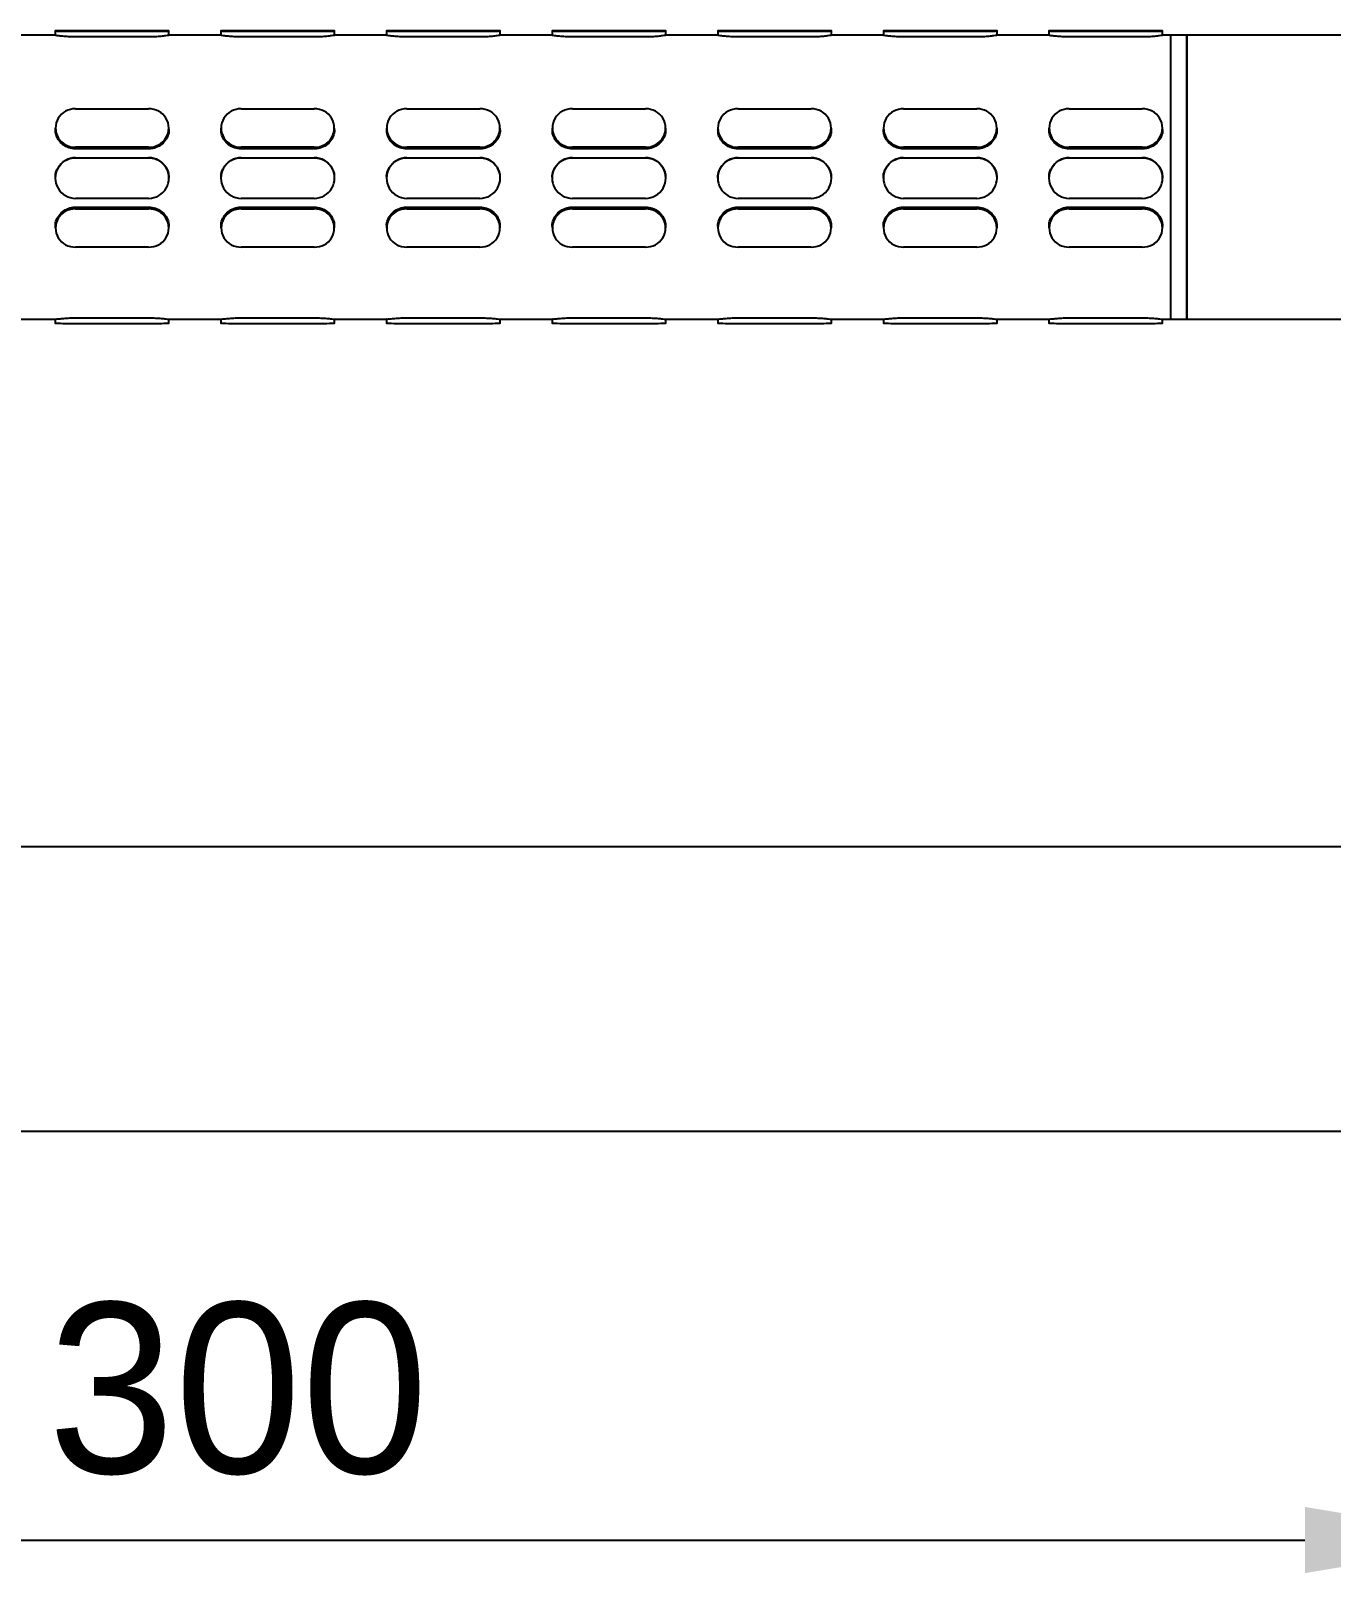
# Model space of a CAD drawing. Extents: x 97 to 1049, y 29 to 427.
# Drawn here: x 120.06 to 146.76, y 69.63 to 101.29 of the extents above; entities that cross this region are included whole.
import ezdxf

# ---------------------------------------------------------------- set-up
doc = ezdxf.new("R2010")
doc.units = 0
doc.header["$LTSCALE"] = 23.1
doc.header["$MEASUREMENT"] = 0
doc.layers.get('0').update_dxf_attribs({"linetype": 'CONTINUOUS'})
doc.layers.add('10', color=7, linetype='CONTINUOUS')
doc.styles.add('SLDTEXTSTYLE0', font='')
doc.styles.get('SLDTEXTSTYLE0').set_extended_font_data('汉仪长仿宋体')

msp = doc.modelspace()

# ---------------------------------------------------------------- linework, layer by layer
at = {"color": 7, "linetype": 'Continuous', "lineweight": 25}
for p, q in [((120.57097, 101.20745), (119.49387, 101.20745)), ((120.56467, 101.29078), (120.5648, 101.29079)), ((120.56467, 101.29078), (120.56467, 101.29072)), ((120.56467, 101.29072), (120.56467, 101.20665)), ((122.48134, 101.29342), (120.98134, 101.29342)), ((120.98134, 101.28801), (122.48134, 101.28801)), ((120.98134, 101.17477), (122.48134, 101.17477)), ((123.97097, 101.20745), (122.89387, 101.20745)), ((122.89787, 101.29079), (122.898, 101.29078)), ((122.898, 101.29072), (122.898, 101.29078)), ((122.898, 101.20665), (122.898, 101.29072)), ((123.96467, 101.29078), (123.9648, 101.29079)), ((123.96467, 101.29078), (123.96467, 101.29072)), ((123.96467, 101.29072), (123.96467, 101.20665)), ((125.88134, 101.29342), (124.38134, 101.29342)), ((124.38134, 101.28801), (125.88134, 101.28801)), ((124.38134, 101.17477), (125.88134, 101.17477)), ((127.37097, 101.20745), (126.29387, 101.20745)), ((126.29787, 101.29079), (126.298, 101.29078)), ((126.298, 101.29072), (126.298, 101.29078)), ((126.298, 101.20665), (126.298, 101.29072)), ((127.36467, 101.29078), (127.3648, 101.29079)), ((127.36467, 101.29078), (127.36467, 101.29072)), ((127.36467, 101.29072), (127.36467, 101.20665)), ((129.28134, 101.29342), (127.78134, 101.29342)), ((127.78134, 101.28801), (129.28134, 101.28801)), ((127.78134, 101.17477), (129.28134, 101.17477)), ((130.77097, 101.20745), (129.69387, 101.20745)), ((129.69787, 101.29079), (129.698, 101.29078)), ((129.698, 101.29072), (129.698, 101.29078)), ((129.698, 101.20665), (129.698, 101.29072)), ((130.76467, 101.29078), (130.7648, 101.29079)), ((130.76467, 101.29078), (130.76467, 101.29072)), ((130.76467, 101.29072), (130.76467, 101.20665)), ((132.68134, 101.29342), (131.18134, 101.29342)), ((131.18134, 101.28801), (132.68134, 101.28801)), ((131.18134, 101.17477), (132.68134, 101.17477)), ((134.17097, 101.20745), (133.09387, 101.20745)), ((133.09787, 101.29079), (133.098, 101.29078)), ((133.098, 101.29072), (133.098, 101.29078)), ((133.098, 101.20665), (133.098, 101.29072)), ((134.16467, 101.29078), (134.1648, 101.29079)), ((134.16467, 101.29078), (134.16467, 101.29072)), ((134.16467, 101.29072), (134.16467, 101.20665)), ((136.08134, 101.29342), (134.58134, 101.29342)), ((134.58134, 101.28801), (136.08134, 101.28801)), ((134.58134, 101.17477), (136.08134, 101.17477)), ((137.57097, 101.20745), (136.49387, 101.20745)), ((136.49787, 101.29079), (136.498, 101.29078)), ((136.498, 101.29072), (136.498, 101.29078)), ((136.498, 101.20665), (136.498, 101.29072)), ((137.56467, 101.29078), (137.5648, 101.29079)), ((137.56467, 101.29078), (137.56467, 101.29072)), ((137.56467, 101.29072), (137.56467, 101.20665)), ((139.48134, 101.29342), (137.98134, 101.29342)), ((137.98134, 101.28801), (139.48134, 101.28801)), ((137.98134, 101.17477), (139.48134, 101.17477)), ((140.97097, 101.20745), (139.89387, 101.20745)), ((139.89787, 101.29079), (139.898, 101.29078)), ((139.898, 101.29072), (139.898, 101.29078)), ((139.898, 101.20665), (139.898, 101.29072)), ((140.96467, 101.29078), (140.9648, 101.29079)), ((140.96467, 101.29078), (140.96467, 101.29072)), ((140.96467, 101.29072), (140.96467, 101.20665)), ((142.88134, 101.29342), (141.38134, 101.29342)), ((141.38134, 101.28801), (142.88134, 101.28801)), ((141.38134, 101.17477), (142.88134, 101.17477)), ((143.46467, 101.20745), (143.29387, 101.20745)), ((143.29787, 101.29079), (143.298, 101.29078)), ((143.298, 101.29072), (143.298, 101.29078)), ((143.298, 101.20665), (143.298, 101.29072)), ((143.798, 101.20745), (143.46467, 101.20745)), ((143.46467, 95.37412), (143.46467, 101.20745)), ((143.46467, 95.37412), (143.46467, 101.20739)), ((147.38134, 101.20745), (143.798, 101.20745)), ((143.798, 101.20745), (143.798, 98.29078)), ((143.798, 95.37412), (143.798, 101.20745)), ((120.98134, 99.69097), (122.48134, 99.69097)), ((124.38134, 99.69097), (125.88134, 99.69097)), ((127.78134, 99.69097), (129.28134, 99.69097)), ((131.18134, 99.69097), (132.68134, 99.69097)), ((134.58134, 99.69097), (136.08134, 99.69097)), ((137.98134, 99.69097), (139.48134, 99.69097)), ((141.38134, 99.69097), (142.88134, 99.69097)), ((120.56467, 99.29852), (120.56467, 99.27028)), ((122.898, 99.27028), (122.898, 99.29852)), ((123.96467, 99.29852), (123.96467, 99.27028)), ((126.298, 99.27028), (126.298, 99.29852)), ((127.36467, 99.29852), (127.36467, 99.27028)), ((129.698, 99.27028), (129.698, 99.29852)), ((130.76467, 99.29852), (130.76467, 99.27028)), ((133.098, 99.27028), (133.098, 99.29852)), ((134.16467, 99.29852), (134.16467, 99.27028)), ((136.498, 99.27028), (136.498, 99.29852)), ((137.56467, 99.29852), (137.56467, 99.27028)), ((139.898, 99.27028), (139.898, 99.29852)), ((140.96467, 99.29852), (140.96467, 99.27028)), ((143.298, 99.27028), (143.298, 99.29852)), ((122.48134, 98.90606), (120.98134, 98.90606)), ((122.48134, 98.86802), (120.98134, 98.86802)), ((125.88134, 98.90606), (124.38134, 98.90606)), ((125.88134, 98.86802), (124.38134, 98.86802)), ((129.28134, 98.90606), (127.78134, 98.90606)), ((129.28134, 98.86802), (127.78134, 98.86802)), ((132.68134, 98.90606), (131.18134, 98.90606)), ((132.68134, 98.86802), (131.18134, 98.86802)), ((136.08134, 98.90606), (134.58134, 98.90606)), ((136.08134, 98.86802), (134.58134, 98.86802)), ((139.48134, 98.90606), (137.98134, 98.90606)), ((139.48134, 98.86802), (137.98134, 98.86802)), ((142.88134, 98.90606), (141.38134, 98.90606)), ((142.88134, 98.86802), (141.38134, 98.86802)), ((120.98134, 98.6887), (122.48134, 98.6887)), ((120.98134, 98.68796), (122.48134, 98.68796)), ((124.38134, 98.6887), (125.88134, 98.6887)), ((124.38134, 98.68796), (125.88134, 98.68796)), ((127.78134, 98.6887), (129.28134, 98.6887)), ((127.78134, 98.68796), (129.28134, 98.68796)), ((131.18134, 98.6887), (132.68134, 98.6887)), ((131.18134, 98.68796), (132.68134, 98.68796)), ((134.58134, 98.6887), (136.08134, 98.6887)), ((134.58134, 98.68796), (136.08134, 98.68796)), ((137.98134, 98.6887), (139.48134, 98.6887)), ((137.98134, 98.68796), (139.48134, 98.68796)), ((141.38134, 98.6887), (142.88134, 98.6887)), ((141.38134, 98.68796), (142.88134, 98.68796)), ((120.56467, 98.27185), (120.56467, 98.27131)), ((122.898, 98.27131), (122.898, 98.27185)), ((123.96467, 98.27185), (123.96467, 98.27131)), ((126.298, 98.27131), (126.298, 98.27185)), ((127.36467, 98.27185), (127.36467, 98.27131)), ((129.698, 98.27131), (129.698, 98.27185)), ((130.76467, 98.27185), (130.76467, 98.27131)), ((133.098, 98.27131), (133.098, 98.27185)), ((134.16467, 98.27185), (134.16467, 98.27131)), ((136.498, 98.27131), (136.498, 98.27185)), ((137.56467, 98.27185), (137.56467, 98.27131)), ((139.898, 98.27131), (139.898, 98.27185)), ((140.96467, 98.27185), (140.96467, 98.27131)), ((143.298, 98.27131), (143.298, 98.27185)), ((143.798, 98.29078), (143.798, 95.37412)), ((122.48134, 97.85465), (120.98134, 97.85465)), ((125.88134, 97.85465), (124.38134, 97.85465)), ((129.28134, 97.85465), (127.78134, 97.85465)), ((132.68134, 97.85465), (131.18134, 97.85465)), ((136.08134, 97.85465), (134.58134, 97.85465)), ((139.48134, 97.85465), (137.98134, 97.85465)), ((142.88134, 97.85465), (141.38134, 97.85465)), ((120.98134, 97.67647), (122.48134, 97.67647)), ((120.98134, 97.63705), (122.48134, 97.63705)), ((124.38134, 97.67647), (125.88134, 97.67647)), ((124.38134, 97.63705), (125.88134, 97.63705)), ((127.78134, 97.67647), (129.28134, 97.67647)), ((127.78134, 97.63705), (129.28134, 97.63705)), ((131.18134, 97.67647), (132.68134, 97.67647)), ((131.18134, 97.63705), (132.68134, 97.63705)), ((134.58134, 97.67647), (136.08134, 97.67647)), ((134.58134, 97.63705), (136.08134, 97.63705)), ((137.98134, 97.67647), (139.48134, 97.67647)), ((137.98134, 97.63705), (139.48134, 97.63705)), ((141.38134, 97.67647), (142.88134, 97.67647)), ((141.38134, 97.63705), (142.88134, 97.63705)), ((120.56467, 97.27571), (120.56467, 97.24644)), ((122.898, 97.24644), (122.898, 97.27571)), ((123.96467, 97.27571), (123.96467, 97.24644)), ((126.298, 97.24644), (126.298, 97.27571)), ((127.36467, 97.27571), (127.36467, 97.24644)), ((129.698, 97.24644), (129.698, 97.27571)), ((130.76467, 97.27571), (130.76467, 97.24644)), ((133.098, 97.24644), (133.098, 97.27571)), ((134.16467, 97.27571), (134.16467, 97.24644)), ((136.498, 97.24644), (136.498, 97.27571)), ((137.56467, 97.27571), (137.56467, 97.24644)), ((139.898, 97.24644), (139.898, 97.27571)), ((140.96467, 97.27571), (140.96467, 97.24644)), ((143.298, 97.24644), (143.298, 97.27571)), ((122.48134, 96.85584), (120.98134, 96.85584)), ((125.88134, 96.85584), (124.38134, 96.85584)), ((129.28134, 96.85584), (127.78134, 96.85584)), ((132.68134, 96.85584), (131.18134, 96.85584)), ((136.08134, 96.85584), (134.58134, 96.85584)), ((139.48134, 96.85584), (137.98134, 96.85584)), ((142.88134, 96.85584), (141.38134, 96.85584)), ((119.49171, 95.37412), (120.5688, 95.37412)), ((120.56467, 95.37491), (120.56467, 95.29084)), ((120.98134, 95.40139), (122.48134, 95.40139)), ((122.89171, 95.37412), (123.9688, 95.37412)), ((122.898, 95.29084), (122.898, 95.37491)), ((123.96467, 95.37491), (123.96467, 95.29084)), ((124.38134, 95.40139), (125.88134, 95.40139)), ((126.29171, 95.37412), (127.3688, 95.37412)), ((126.298, 95.29084), (126.298, 95.37491)), ((127.36467, 95.37491), (127.36467, 95.29084)), ((127.78134, 95.40139), (129.28134, 95.40139)), ((129.69171, 95.37412), (130.7688, 95.37412)), ((129.698, 95.29084), (129.698, 95.37491)), ((130.76467, 95.37491), (130.76467, 95.29084)), ((131.18134, 95.40139), (132.68134, 95.40139)), ((133.09171, 95.37412), (134.1688, 95.37412)), ((133.098, 95.29084), (133.098, 95.37491)), ((134.16467, 95.37491), (134.16467, 95.29084)), ((134.58134, 95.40139), (136.08134, 95.40139)), ((136.49171, 95.37412), (137.5688, 95.37412)), ((136.498, 95.29084), (136.498, 95.37491)), ((137.56467, 95.37491), (137.56467, 95.29084)), ((137.98134, 95.40139), (139.48134, 95.40139)), ((139.89171, 95.37412), (140.9688, 95.37412)), ((139.898, 95.29084), (139.898, 95.37491)), ((140.96467, 95.37491), (140.96467, 95.29084)), ((141.38134, 95.40139), (142.88134, 95.40139)), ((143.29171, 95.37412), (143.46467, 95.37412)), ((143.298, 95.29084), (143.298, 95.37491)), ((143.46467, 95.37412), (143.798, 95.37412)), ((143.798, 95.37412), (156.798, 95.37412)), ((120.56467, 95.29084), (120.56467, 95.29078)), ((120.98134, 95.28814), (122.48134, 95.28814)), ((122.898, 95.29078), (122.898, 95.29084)), ((123.96467, 95.29084), (123.96467, 95.29078)), ((124.38134, 95.28814), (125.88134, 95.28814)), ((126.298, 95.29078), (126.298, 95.29084)), ((127.36467, 95.29084), (127.36467, 95.29078)), ((127.78134, 95.28814), (129.28134, 95.28814)), ((129.698, 95.29078), (129.698, 95.29084)), ((130.76467, 95.29084), (130.76467, 95.29078)), ((131.18134, 95.28814), (132.68134, 95.28814)), ((133.098, 95.29078), (133.098, 95.29084)), ((134.16467, 95.29084), (134.16467, 95.29078)), ((134.58134, 95.28814), (136.08134, 95.28814)), ((136.498, 95.29078), (136.498, 95.29084)), ((137.56467, 95.29084), (137.56467, 95.29078)), ((137.98134, 95.28814), (139.48134, 95.28814)), ((139.898, 95.29078), (139.898, 95.29084)), ((140.96467, 95.29084), (140.96467, 95.29078)), ((141.38134, 95.28814), (142.88134, 95.28814)), ((143.298, 95.29078), (143.298, 95.29084)), ((189.46467, 84.54078), (110.13134, 84.54078)), ((110.13134, 78.70745), (189.46467, 78.70745))]:
    msp.add_line(p, q, dxfattribs=at)
at = {"color": 7, "linetype": 'Continuous', "lineweight": 25, "flags": 128}
for points in [[(120.98134, 101.29342), (120.82189, 101.29322), (120.68671, 101.29263), (120.59639, 101.29175), (120.56467, 101.29072), (120.59639, 101.28968), (120.68671, 101.28881), (120.82189, 101.28822), (120.98134, 101.28801)], [(122.48134, 101.28801), (122.64079, 101.28822), (122.77596, 101.28881), (122.86629, 101.28968), (122.898, 101.29072), (122.86629, 101.29175), (122.77596, 101.29263), (122.64079, 101.29322), (122.48134, 101.29342)], [(124.38134, 101.29342), (124.22189, 101.29322), (124.08671, 101.29263), (123.99639, 101.29175), (123.96467, 101.29072), (123.99639, 101.28968), (124.08671, 101.28881), (124.22189, 101.28822), (124.38134, 101.28801)], [(125.88134, 101.28801), (126.04079, 101.28822), (126.17596, 101.28881), (126.26629, 101.28968), (126.298, 101.29072), (126.26629, 101.29175), (126.17596, 101.29263), (126.04079, 101.29322), (125.88134, 101.29342)], [(127.78134, 101.29342), (127.62189, 101.29322), (127.48671, 101.29263), (127.39639, 101.29175), (127.36467, 101.29072), (127.39639, 101.28968), (127.48671, 101.28881), (127.62189, 101.28822), (127.78134, 101.28801)], [(129.28134, 101.28801), (129.44079, 101.28822), (129.57596, 101.28881), (129.66629, 101.28968), (129.698, 101.29072), (129.66629, 101.29175), (129.57596, 101.29263), (129.44079, 101.29322), (129.28134, 101.29342)], [(131.18134, 101.29342), (131.02189, 101.29322), (130.88671, 101.29263), (130.79639, 101.29175), (130.76467, 101.29072), (130.79639, 101.28968), (130.88671, 101.28881), (131.02189, 101.28822), (131.18134, 101.28801)], [(132.68134, 101.28801), (132.84079, 101.28822), (132.97596, 101.28881), (133.06629, 101.28968), (133.098, 101.29072), (133.06629, 101.29175), (132.97596, 101.29263), (132.84079, 101.29322), (132.68134, 101.29342)], [(134.58134, 101.29342), (134.42189, 101.29322), (134.28671, 101.29263), (134.19639, 101.29175), (134.16467, 101.29072), (134.19639, 101.28968), (134.28671, 101.28881), (134.42189, 101.28822), (134.58134, 101.28801)], [(136.08134, 101.28801), (136.24079, 101.28822), (136.37596, 101.28881), (136.46629, 101.28968), (136.498, 101.29072), (136.46629, 101.29175), (136.37596, 101.29263), (136.24079, 101.29322), (136.08134, 101.29342)], [(137.98134, 101.29342), (137.82189, 101.29322), (137.68671, 101.29263), (137.59639, 101.29175), (137.56467, 101.29072), (137.59639, 101.28968), (137.68671, 101.28881), (137.82189, 101.28822), (137.98134, 101.28801)], [(139.48134, 101.28801), (139.64079, 101.28822), (139.77596, 101.28881), (139.86629, 101.28968), (139.898, 101.29072), (139.86629, 101.29175), (139.77596, 101.29263), (139.64079, 101.29322), (139.48134, 101.29342)], [(141.38134, 101.29342), (141.22189, 101.29322), (141.08671, 101.29263), (140.99639, 101.29175), (140.96467, 101.29072), (140.99639, 101.28968), (141.08671, 101.28881), (141.22189, 101.28822), (141.38134, 101.28801)], [(142.88134, 101.28801), (143.04079, 101.28822), (143.17596, 101.28881), (143.26629, 101.28968), (143.298, 101.29072), (143.26629, 101.29175), (143.17596, 101.29263), (143.04079, 101.29322), (142.88134, 101.29342)], [(120.5648, 95.29078), (120.56467, 95.29078), (120.56477, 95.29079)], [(122.89791, 95.29079), (122.898, 95.29078), (122.89787, 95.29078)], [(123.9648, 95.29078), (123.96467, 95.29078), (123.96477, 95.29079)], [(126.29791, 95.29079), (126.298, 95.29078), (126.29787, 95.29078)], [(127.3648, 95.29078), (127.36467, 95.29078), (127.36477, 95.29079)], [(129.69791, 95.29079), (129.698, 95.29078), (129.69787, 95.29078)], [(130.7648, 95.29078), (130.76467, 95.29078), (130.76477, 95.29079)], [(133.09791, 95.29079), (133.098, 95.29078), (133.09787, 95.29078)], [(134.1648, 95.29078), (134.16467, 95.29078), (134.16477, 95.29079)], [(136.49791, 95.29079), (136.498, 95.29078), (136.49787, 95.29078)], [(137.5648, 95.29078), (137.56467, 95.29078), (137.56477, 95.29079)], [(139.89791, 95.29079), (139.898, 95.29078), (139.89787, 95.29078)], [(140.9648, 95.29078), (140.96467, 95.29078), (140.96477, 95.29079)], [(143.29791, 95.29079), (143.298, 95.29078), (143.29787, 95.29078)]]:
    msp.add_lwpolyline(points, dxfattribs=at)
at = {"color": 7, "linetype": 'Continuous', "lineweight": 25}
for centre, radius, start, end in [((120.96242, 99.29852), 0.39291, 87.240304, 272.759696), ((122.50025, 99.29852), 0.39291, 267.240304, 92.759696), ((124.36242, 99.29852), 0.39291, 87.240304, 272.759696), ((125.90025, 99.29852), 0.39291, 267.240304, 92.759696), ((127.76242, 99.29852), 0.39291, 87.240304, 272.759696), ((129.30025, 99.29852), 0.39291, 267.240304, 92.759696), ((131.16242, 99.29852), 0.39291, 87.240304, 272.759696), ((132.70025, 99.29852), 0.39291, 267.240304, 92.759696), ((134.56242, 99.29852), 0.39291, 87.240304, 272.759696), ((136.10025, 99.29852), 0.39291, 267.240304, 92.759696), ((137.96242, 99.29852), 0.39291, 87.240304, 272.759696), ((139.50025, 99.29852), 0.39291, 267.240304, 92.759696), ((141.36242, 99.29852), 0.39291, 87.240304, 272.759696), ((142.90025, 99.29852), 0.39291, 267.240304, 92.759696), ((120.98133, 98.27131), 0.41666, 89.999028, 270.000972), ((122.48134, 98.27131), 0.41666, 269.999028, 90.000972), ((124.38133, 98.27131), 0.41666, 89.999028, 270.000972), ((125.88134, 98.27131), 0.41666, 269.999028, 90.000972), ((127.78133, 98.27131), 0.41666, 89.999028, 270.000972), ((129.28134, 98.27131), 0.41666, 269.999028, 90.000972), ((131.18133, 98.27131), 0.41666, 89.999028, 270.000972), ((132.68134, 98.27131), 0.41666, 269.999028, 90.000972), ((134.58133, 98.27131), 0.41666, 89.999028, 270.000972), ((136.08134, 98.27131), 0.41666, 269.999028, 90.000972), ((137.98133, 98.27131), 0.41666, 89.999028, 270.000972), ((139.48134, 98.27131), 0.41666, 269.999028, 90.000972), ((141.38133, 98.27131), 0.41666, 89.999028, 270.000972), ((142.88134, 98.27131), 0.41666, 269.999028, 90.000972), ((120.96102, 97.24644), 0.39113, 87.022523, 272.977477), ((122.50165, 97.24644), 0.39113, 267.022523, 92.977477), ((124.36102, 97.24644), 0.39113, 87.022523, 272.977477), ((125.90165, 97.24644), 0.39113, 267.022523, 92.977477), ((127.76102, 97.24644), 0.39113, 87.022523, 272.977477), ((129.30165, 97.24644), 0.39113, 267.022523, 92.977477), ((131.16102, 97.24644), 0.39113, 87.022523, 272.977477), ((132.70165, 97.24644), 0.39113, 267.022523, 92.977477), ((134.56102, 97.24644), 0.39113, 87.022523, 272.977477), ((136.10165, 97.24644), 0.39113, 267.022523, 92.977477), ((137.96102, 97.24644), 0.39113, 87.022523, 272.977477), ((139.50165, 97.24644), 0.39113, 267.022523, 92.977477), ((141.36102, 97.24644), 0.39113, 87.022523, 272.977477), ((142.90165, 97.24644), 0.39113, 267.022523, 92.977477), ((120.87717, 111.33531), 16.04751, 268.884168, 270.371902), ((122.5855, 111.33531), 16.04751, 269.628098, 271.115832), ((124.27717, 111.33531), 16.04751, 268.884168, 270.371902), ((125.9855, 111.33531), 16.04751, 269.628098, 271.115832), ((127.67717, 111.33531), 16.04751, 268.884168, 270.371902), ((129.3855, 111.33531), 16.04751, 269.628098, 271.115832), ((131.07717, 111.33531), 16.04751, 268.884168, 270.371902), ((132.7855, 111.33531), 16.04751, 269.628098, 271.115832), ((134.47717, 111.33531), 16.04751, 268.884168, 270.371902), ((136.1855, 111.33531), 16.04751, 269.628098, 271.115832), ((137.87717, 111.33531), 16.04751, 268.884168, 270.371902), ((139.5855, 111.33531), 16.04751, 269.628098, 271.115832), ((141.27717, 111.33531), 16.04751, 268.884168, 270.371902), ((142.9855, 111.33531), 16.04751, 269.628098, 271.115832)]:
    msp.add_arc(centre, radius, start, end, dxfattribs=at)
for points, knots in [([(120.57097, 101.20662), (120.56871, 101.2068), (120.56165, 101.20736), (120.59989, 101.20117), (120.67928, 101.19074), (120.79532, 101.18006), (120.90255, 101.17519), (120.96535, 101.17485), (120.98134, 101.17477)], [0, 0, 0, 0, 0.09714994, 0.30351117, 0.51060198, 0.71953452, 0.92858422, 1, 1, 1, 1]), ([(122.48134, 101.17477), (122.5279, 101.17547), (122.62103, 101.17688), (122.74549, 101.18677), (122.83941, 101.19777), (122.89463, 101.20621), (122.8941, 101.20671), (122.89387, 101.20692)], [0, 0, 0, 0, 0.207314, 0.4145765, 0.62317316, 0.83265977, 1, 1, 1, 1]), ([(123.97097, 101.20662), (123.96871, 101.2068), (123.96165, 101.20736), (123.99989, 101.20117), (124.07928, 101.19074), (124.19532, 101.18006), (124.30255, 101.17519), (124.36535, 101.17485), (124.38134, 101.17477)], [0, 0, 0, 0, 0.09714994, 0.30351117, 0.51060198, 0.71953452, 0.92858422, 1, 1, 1, 1]), ([(125.88134, 101.17477), (125.9279, 101.17547), (126.02103, 101.17688), (126.14549, 101.18677), (126.23941, 101.19777), (126.29463, 101.20621), (126.2941, 101.20671), (126.29387, 101.20692)], [0, 0, 0, 0, 0.207314, 0.4145765, 0.62317316, 0.83265977, 1, 1, 1, 1]), ([(127.37097, 101.20662), (127.36871, 101.2068), (127.36165, 101.20736), (127.39989, 101.20117), (127.47928, 101.19074), (127.59532, 101.18006), (127.70255, 101.17519), (127.76535, 101.17485), (127.78134, 101.17477)], [0, 0, 0, 0, 0.09714994, 0.30351117, 0.51060198, 0.71953452, 0.92858422, 1, 1, 1, 1]), ([(129.28134, 101.17477), (129.3279, 101.17547), (129.42103, 101.17688), (129.54549, 101.18677), (129.63941, 101.19777), (129.69463, 101.20621), (129.6941, 101.20671), (129.69387, 101.20692)], [0, 0, 0, 0, 0.207314, 0.4145765, 0.62317316, 0.83265977, 1, 1, 1, 1]), ([(130.77097, 101.20662), (130.76871, 101.2068), (130.76165, 101.20736), (130.79989, 101.20117), (130.87928, 101.19074), (130.99532, 101.18006), (131.10255, 101.17519), (131.16535, 101.17485), (131.18134, 101.17477)], [0, 0, 0, 0, 0.09714994, 0.30351117, 0.51060198, 0.71953452, 0.92858422, 1, 1, 1, 1]), ([(132.68134, 101.17477), (132.7279, 101.17547), (132.82103, 101.17688), (132.94549, 101.18677), (133.03941, 101.19777), (133.09463, 101.20621), (133.0941, 101.20671), (133.09387, 101.20692)], [0, 0, 0, 0, 0.207314, 0.4145765, 0.62317316, 0.83265977, 1, 1, 1, 1]), ([(134.17097, 101.20662), (134.16871, 101.2068), (134.16165, 101.20736), (134.19989, 101.20117), (134.27928, 101.19074), (134.39532, 101.18006), (134.50255, 101.17519), (134.56535, 101.17485), (134.58134, 101.17477)], [0, 0, 0, 0, 0.09714994, 0.30351117, 0.51060198, 0.71953452, 0.92858422, 1, 1, 1, 1]), ([(136.08134, 101.17477), (136.1279, 101.17547), (136.22103, 101.17688), (136.34549, 101.18677), (136.43941, 101.19777), (136.49463, 101.20621), (136.4941, 101.20671), (136.49387, 101.20692)], [0, 0, 0, 0, 0.207314, 0.4145765, 0.62317316, 0.83265977, 1, 1, 1, 1]), ([(137.57097, 101.20662), (137.56871, 101.2068), (137.56165, 101.20736), (137.59989, 101.20117), (137.67928, 101.19074), (137.79532, 101.18006), (137.90255, 101.17519), (137.96535, 101.17485), (137.98134, 101.17477)], [0, 0, 0, 0, 0.09714994, 0.30351117, 0.51060198, 0.71953452, 0.92858422, 1, 1, 1, 1]), ([(139.48134, 101.17477), (139.5279, 101.17547), (139.62103, 101.17688), (139.74549, 101.18677), (139.83941, 101.19777), (139.89463, 101.20621), (139.8941, 101.20671), (139.89387, 101.20692)], [0, 0, 0, 0, 0.207314, 0.4145765, 0.62317316, 0.83265977, 1, 1, 1, 1]), ([(140.97097, 101.20662), (140.96871, 101.2068), (140.96165, 101.20736), (140.99989, 101.20117), (141.07928, 101.19074), (141.19532, 101.18006), (141.30255, 101.17519), (141.36535, 101.17485), (141.38134, 101.17477)], [0, 0, 0, 0, 0.09714994, 0.30351117, 0.51060198, 0.71953452, 0.92858422, 1, 1, 1, 1]), ([(142.88134, 101.17477), (142.9279, 101.17547), (143.02103, 101.17688), (143.14549, 101.18677), (143.23941, 101.19777), (143.29463, 101.20621), (143.2941, 101.20671), (143.29387, 101.20692)], [0, 0, 0, 0, 0.207314, 0.4145765, 0.62317316, 0.83265977, 1, 1, 1, 1]), ([(120.98134, 98.86802), (120.93478, 98.87254), (120.84167, 98.88158), (120.71712, 98.95163), (120.62352, 99.05395), (120.56984, 99.16689), (120.56986, 99.24095), (120.56987, 99.27056)], [0, 0, 0, 0, 0.21324843, 0.42644388, 0.64101168, 0.85649491, 1, 1, 1, 1]), ([(122.89281, 99.27), (122.89425, 99.25563), (122.90003, 99.19796), (122.86235, 99.09646), (122.78351, 98.9841), (122.66732, 98.9029), (122.56012, 98.87079), (122.49733, 98.86858), (122.48134, 98.86802)], [0, 0, 0, 0, 0.07049632, 0.28294968, 0.49615414, 0.71125472, 0.92647591, 1, 1, 1, 1]), ([(124.38134, 98.86802), (124.33478, 98.87254), (124.24167, 98.88158), (124.11712, 98.95163), (124.02352, 99.05395), (123.96984, 99.16689), (123.96986, 99.24095), (123.96987, 99.27056)], [0, 0, 0, 0, 0.21324843, 0.42644388, 0.64101168, 0.85649491, 1, 1, 1, 1]), ([(126.29281, 99.27), (126.29425, 99.25563), (126.30003, 99.19796), (126.26235, 99.09646), (126.18351, 98.9841), (126.06732, 98.9029), (125.96012, 98.87079), (125.89733, 98.86858), (125.88134, 98.86802)], [0, 0, 0, 0, 0.07049632, 0.28294968, 0.49615414, 0.71125472, 0.92647591, 1, 1, 1, 1]), ([(127.78134, 98.86802), (127.73478, 98.87254), (127.64167, 98.88158), (127.51712, 98.95163), (127.42352, 99.05395), (127.36984, 99.16689), (127.36986, 99.24095), (127.36987, 99.27056)], [0, 0, 0, 0, 0.21324843, 0.42644388, 0.64101168, 0.85649491, 1, 1, 1, 1]), ([(129.69281, 99.27), (129.69425, 99.25563), (129.70003, 99.19796), (129.66235, 99.09646), (129.58351, 98.9841), (129.46732, 98.9029), (129.36012, 98.87079), (129.29733, 98.86858), (129.28134, 98.86802)], [0, 0, 0, 0, 0.07049632, 0.28294968, 0.49615414, 0.71125472, 0.92647591, 1, 1, 1, 1]), ([(131.18134, 98.86802), (131.13478, 98.87254), (131.04167, 98.88158), (130.91712, 98.95163), (130.82352, 99.05395), (130.76984, 99.16689), (130.76986, 99.24095), (130.76987, 99.27056)], [0, 0, 0, 0, 0.21324843, 0.42644388, 0.64101168, 0.85649491, 1, 1, 1, 1]), ([(133.09281, 99.27), (133.09425, 99.25563), (133.10003, 99.19796), (133.06235, 99.09646), (132.98351, 98.9841), (132.86732, 98.9029), (132.76012, 98.87079), (132.69733, 98.86858), (132.68134, 98.86802)], [0, 0, 0, 0, 0.07049632, 0.28294968, 0.49615414, 0.71125472, 0.92647591, 1, 1, 1, 1]), ([(134.58134, 98.86802), (134.53478, 98.87254), (134.44167, 98.88158), (134.31712, 98.95163), (134.22352, 99.05395), (134.16984, 99.16689), (134.16986, 99.24095), (134.16987, 99.27056)], [0, 0, 0, 0, 0.21324843, 0.42644388, 0.64101168, 0.85649491, 1, 1, 1, 1]), ([(136.49281, 99.27), (136.49425, 99.25563), (136.50003, 99.19796), (136.46235, 99.09646), (136.38351, 98.9841), (136.26732, 98.9029), (136.16012, 98.87079), (136.09733, 98.86858), (136.08134, 98.86802)], [0, 0, 0, 0, 0.07049632, 0.28294968, 0.49615414, 0.71125472, 0.92647591, 1, 1, 1, 1]), ([(137.98134, 98.86802), (137.93478, 98.87254), (137.84167, 98.88158), (137.71712, 98.95163), (137.62352, 99.05395), (137.56984, 99.16689), (137.56986, 99.24095), (137.56987, 99.27056)], [0, 0, 0, 0, 0.21324843, 0.42644388, 0.64101168, 0.85649491, 1, 1, 1, 1]), ([(139.89281, 99.27), (139.89425, 99.25563), (139.90003, 99.19796), (139.86235, 99.09646), (139.78351, 98.9841), (139.66732, 98.9029), (139.56012, 98.87079), (139.49733, 98.86858), (139.48134, 98.86802)], [0, 0, 0, 0, 0.07049632, 0.28294968, 0.49615414, 0.71125472, 0.92647591, 1, 1, 1, 1]), ([(141.38134, 98.86802), (141.33478, 98.87254), (141.24167, 98.88158), (141.11712, 98.95163), (141.02352, 99.05395), (140.96984, 99.16689), (140.96986, 99.24095), (140.96987, 99.27056)], [0, 0, 0, 0, 0.21324843, 0.42644388, 0.64101168, 0.85649491, 1, 1, 1, 1]), ([(143.29281, 99.27), (143.29425, 99.25563), (143.30003, 99.19796), (143.26235, 99.09646), (143.18351, 98.9841), (143.06732, 98.9029), (142.96012, 98.87079), (142.89733, 98.86858), (142.88134, 98.86802)], [0, 0, 0, 0, 0.07049632, 0.28294968, 0.49615414, 0.71125472, 0.92647591, 1, 1, 1, 1]), ([(120.56987, 98.27215), (120.56843, 98.28747), (120.56265, 98.34899), (120.60032, 98.45487), (120.67916, 98.57079), (120.79535, 98.65345), (120.90255, 98.6859), (120.96535, 98.68813), (120.98134, 98.6887)], [0, 0, 0, 0, 0.07049632, 0.28294968, 0.49615414, 0.71125472, 0.92647591, 1, 1, 1, 1]), ([(122.48134, 98.6887), (122.5279, 98.68414), (122.62101, 98.67501), (122.74556, 98.60395), (122.83916, 98.49891), (122.89283, 98.38161), (122.89281, 98.30298), (122.89281, 98.27155)], [0, 0, 0, 0, 0.21324843, 0.42644388, 0.64101168, 0.85649491, 1, 1, 1, 1]), ([(123.96987, 98.27215), (123.96843, 98.28747), (123.96265, 98.34899), (124.00032, 98.45487), (124.07916, 98.57079), (124.19535, 98.65345), (124.30255, 98.6859), (124.36535, 98.68813), (124.38134, 98.6887)], [0, 0, 0, 0, 0.07049632, 0.28294968, 0.49615414, 0.71125472, 0.92647591, 1, 1, 1, 1]), ([(125.88134, 98.6887), (125.9279, 98.68414), (126.02101, 98.67501), (126.14556, 98.60395), (126.23916, 98.49891), (126.29283, 98.38161), (126.29281, 98.30298), (126.29281, 98.27155)], [0, 0, 0, 0, 0.21324843, 0.42644388, 0.64101168, 0.85649491, 1, 1, 1, 1]), ([(127.36987, 98.27215), (127.36843, 98.28747), (127.36265, 98.34899), (127.40032, 98.45487), (127.47916, 98.57079), (127.59535, 98.65345), (127.70255, 98.6859), (127.76535, 98.68813), (127.78134, 98.6887)], [0, 0, 0, 0, 0.07049632, 0.28294968, 0.49615414, 0.71125472, 0.92647591, 1, 1, 1, 1]), ([(129.28134, 98.6887), (129.3279, 98.68414), (129.42101, 98.67501), (129.54556, 98.60395), (129.63916, 98.49891), (129.69283, 98.38161), (129.69281, 98.30298), (129.69281, 98.27155)], [0, 0, 0, 0, 0.21324843, 0.42644388, 0.64101168, 0.85649491, 1, 1, 1, 1]), ([(130.76987, 98.27215), (130.76843, 98.28747), (130.76265, 98.34899), (130.80032, 98.45487), (130.87916, 98.57079), (130.99535, 98.65345), (131.10255, 98.6859), (131.16535, 98.68813), (131.18134, 98.6887)], [0, 0, 0, 0, 0.07049632, 0.28294968, 0.49615414, 0.71125472, 0.92647591, 1, 1, 1, 1]), ([(132.68134, 98.6887), (132.7279, 98.68414), (132.82101, 98.67501), (132.94556, 98.60395), (133.03916, 98.49891), (133.09283, 98.38161), (133.09281, 98.30298), (133.09281, 98.27155)], [0, 0, 0, 0, 0.21324843, 0.42644388, 0.64101168, 0.85649491, 1, 1, 1, 1]), ([(134.16987, 98.27215), (134.16843, 98.28747), (134.16265, 98.34899), (134.20032, 98.45487), (134.27916, 98.57079), (134.39535, 98.65345), (134.50255, 98.6859), (134.56535, 98.68813), (134.58134, 98.6887)], [0, 0, 0, 0, 0.07049632, 0.28294968, 0.49615414, 0.71125472, 0.92647591, 1, 1, 1, 1]), ([(136.08134, 98.6887), (136.1279, 98.68414), (136.22101, 98.67501), (136.34556, 98.60395), (136.43916, 98.49891), (136.49283, 98.38161), (136.49281, 98.30298), (136.49281, 98.27155)], [0, 0, 0, 0, 0.21324843, 0.42644388, 0.64101168, 0.85649491, 1, 1, 1, 1]), ([(137.56987, 98.27215), (137.56843, 98.28747), (137.56265, 98.34899), (137.60032, 98.45487), (137.67916, 98.57079), (137.79535, 98.65345), (137.90255, 98.6859), (137.96535, 98.68813), (137.98134, 98.6887)], [0, 0, 0, 0, 0.07049632, 0.28294968, 0.49615414, 0.71125472, 0.92647591, 1, 1, 1, 1]), ([(139.48134, 98.6887), (139.5279, 98.68414), (139.62101, 98.67501), (139.74556, 98.60395), (139.83916, 98.49891), (139.89283, 98.38161), (139.89281, 98.30298), (139.89281, 98.27155)], [0, 0, 0, 0, 0.21324843, 0.42644388, 0.64101168, 0.85649491, 1, 1, 1, 1]), ([(140.96987, 98.27215), (140.96843, 98.28747), (140.96265, 98.34899), (141.00032, 98.45487), (141.07916, 98.57079), (141.19535, 98.65345), (141.30255, 98.6859), (141.36535, 98.68813), (141.38134, 98.6887)], [0, 0, 0, 0, 0.07049632, 0.28294968, 0.49615414, 0.71125472, 0.92647591, 1, 1, 1, 1]), ([(142.88134, 98.6887), (142.9279, 98.68414), (143.02101, 98.67501), (143.14556, 98.60395), (143.23916, 98.49891), (143.29283, 98.38161), (143.29281, 98.30298), (143.29281, 98.27155)], [0, 0, 0, 0, 0.21324843, 0.42644388, 0.64101168, 0.85649491, 1, 1, 1, 1]), ([(120.56987, 97.27599), (120.56843, 97.29028), (120.56265, 97.34767), (120.60032, 97.44877), (120.67916, 97.56073), (120.79535, 97.64169), (120.90255, 97.67371), (120.96535, 97.67591), (120.98134, 97.67647)], [0, 0, 0, 0, 0.07049632, 0.28294968, 0.49615414, 0.71125472, 0.92647591, 1, 1, 1, 1]), ([(122.48134, 97.67647), (122.5279, 97.67196), (122.62101, 97.66295), (122.74556, 97.5931), (122.83916, 97.49112), (122.89283, 97.37861), (122.89281, 97.30489), (122.89281, 97.27543)], [0, 0, 0, 0, 0.21324843, 0.42644388, 0.64101168, 0.85649491, 1, 1, 1, 1]), ([(123.96987, 97.27599), (123.96843, 97.29028), (123.96265, 97.34767), (124.00032, 97.44877), (124.07916, 97.56073), (124.19535, 97.64169), (124.30255, 97.67371), (124.36535, 97.67591), (124.38134, 97.67647)], [0, 0, 0, 0, 0.07049632, 0.28294968, 0.49615414, 0.71125472, 0.92647591, 1, 1, 1, 1]), ([(125.88134, 97.67647), (125.9279, 97.67196), (126.02101, 97.66295), (126.14556, 97.5931), (126.23916, 97.49112), (126.29283, 97.37861), (126.29281, 97.30489), (126.29281, 97.27543)], [0, 0, 0, 0, 0.21324843, 0.42644388, 0.64101168, 0.85649491, 1, 1, 1, 1]), ([(127.36987, 97.27599), (127.36843, 97.29028), (127.36265, 97.34767), (127.40032, 97.44877), (127.47916, 97.56073), (127.59535, 97.64169), (127.70255, 97.67371), (127.76535, 97.67591), (127.78134, 97.67647)], [0, 0, 0, 0, 0.07049632, 0.28294968, 0.49615414, 0.71125472, 0.92647591, 1, 1, 1, 1]), ([(129.28134, 97.67647), (129.3279, 97.67196), (129.42101, 97.66295), (129.54556, 97.5931), (129.63916, 97.49112), (129.69283, 97.37861), (129.69281, 97.30489), (129.69281, 97.27543)], [0, 0, 0, 0, 0.21324843, 0.42644388, 0.64101168, 0.85649491, 1, 1, 1, 1]), ([(130.76987, 97.27599), (130.76843, 97.29028), (130.76265, 97.34767), (130.80032, 97.44877), (130.87916, 97.56073), (130.99535, 97.64169), (131.10255, 97.67371), (131.16535, 97.67591), (131.18134, 97.67647)], [0, 0, 0, 0, 0.07049632, 0.28294968, 0.49615414, 0.71125472, 0.92647591, 1, 1, 1, 1]), ([(132.68134, 97.67647), (132.7279, 97.67196), (132.82101, 97.66295), (132.94556, 97.5931), (133.03916, 97.49112), (133.09283, 97.37861), (133.09281, 97.30489), (133.09281, 97.27543)], [0, 0, 0, 0, 0.21324843, 0.42644388, 0.64101168, 0.85649491, 1, 1, 1, 1]), ([(134.16987, 97.27599), (134.16843, 97.29028), (134.16265, 97.34767), (134.20032, 97.44877), (134.27916, 97.56073), (134.39535, 97.64169), (134.50255, 97.67371), (134.56535, 97.67591), (134.58134, 97.67647)], [0, 0, 0, 0, 0.07049632, 0.28294968, 0.49615414, 0.71125472, 0.92647591, 1, 1, 1, 1]), ([(136.08134, 97.67647), (136.1279, 97.67196), (136.22101, 97.66295), (136.34556, 97.5931), (136.43916, 97.49112), (136.49283, 97.37861), (136.49281, 97.30489), (136.49281, 97.27543)], [0, 0, 0, 0, 0.21324843, 0.42644388, 0.64101168, 0.85649491, 1, 1, 1, 1]), ([(137.56987, 97.27599), (137.56843, 97.29028), (137.56265, 97.34767), (137.60032, 97.44877), (137.67916, 97.56073), (137.79535, 97.64169), (137.90255, 97.67371), (137.96535, 97.67591), (137.98134, 97.67647)], [0, 0, 0, 0, 0.07049632, 0.28294968, 0.49615414, 0.71125472, 0.92647591, 1, 1, 1, 1]), ([(139.48134, 97.67647), (139.5279, 97.67196), (139.62101, 97.66295), (139.74556, 97.5931), (139.83916, 97.49112), (139.89283, 97.37861), (139.89281, 97.30489), (139.89281, 97.27543)], [0, 0, 0, 0, 0.21324843, 0.42644388, 0.64101168, 0.85649491, 1, 1, 1, 1]), ([(140.96987, 97.27599), (140.96843, 97.29028), (140.96265, 97.34767), (141.00032, 97.44877), (141.07916, 97.56073), (141.19535, 97.64169), (141.30255, 97.67371), (141.36535, 97.67591), (141.38134, 97.67647)], [0, 0, 0, 0, 0.07049632, 0.28294968, 0.49615414, 0.71125472, 0.92647591, 1, 1, 1, 1]), ([(142.88134, 97.67647), (142.9279, 97.67196), (143.02101, 97.66295), (143.14556, 97.5931), (143.23916, 97.49112), (143.29283, 97.37861), (143.29281, 97.30489), (143.29281, 97.27543)], [0, 0, 0, 0, 0.21324843, 0.42644388, 0.64101168, 0.85649491, 1, 1, 1, 1]), ([(120.5688, 95.37464), (120.56806, 95.37447), (120.56353, 95.37348), (120.60085, 95.37815), (120.67902, 95.38691), (120.79539, 95.39656), (120.90255, 95.401), (120.96535, 95.40131), (120.98134, 95.40139)], [0, 0, 0, 0, 0.043105613, 0.261819567, 0.481306764, 0.702745943, 0.92430929, 1, 1, 1, 1]), ([(122.48134, 95.40139), (122.52789, 95.40074), (122.62099, 95.39946), (122.74564, 95.39046), (122.83884, 95.38093), (122.89102, 95.37442), (122.89153, 95.37481), (122.89171, 95.37494)], [0, 0, 0, 0, 0.21973554, 0.4394165, 0.66051156, 0.88254988, 1, 1, 1, 1]), ([(123.9688, 95.37464), (123.96806, 95.37447), (123.96353, 95.37348), (124.00085, 95.37815), (124.07902, 95.38691), (124.19539, 95.39656), (124.30255, 95.401), (124.36535, 95.40131), (124.38134, 95.40139)], [0, 0, 0, 0, 0.043105613, 0.261819567, 0.481306764, 0.702745943, 0.92430929, 1, 1, 1, 1]), ([(125.88134, 95.40139), (125.92789, 95.40074), (126.02099, 95.39946), (126.14564, 95.39046), (126.23884, 95.38093), (126.29102, 95.37442), (126.29153, 95.37481), (126.29171, 95.37494)], [0, 0, 0, 0, 0.21973554, 0.4394165, 0.66051156, 0.88254988, 1, 1, 1, 1]), ([(127.3688, 95.37464), (127.36806, 95.37447), (127.36353, 95.37348), (127.40085, 95.37815), (127.47902, 95.38691), (127.59539, 95.39656), (127.70255, 95.401), (127.76535, 95.40131), (127.78134, 95.40139)], [0, 0, 0, 0, 0.043105613, 0.261819567, 0.481306764, 0.702745943, 0.92430929, 1, 1, 1, 1]), ([(129.28134, 95.40139), (129.32789, 95.40074), (129.42099, 95.39946), (129.54564, 95.39046), (129.63884, 95.38093), (129.69102, 95.37442), (129.69153, 95.37481), (129.69171, 95.37494)], [0, 0, 0, 0, 0.21973554, 0.4394165, 0.66051156, 0.88254988, 1, 1, 1, 1]), ([(130.7688, 95.37464), (130.76806, 95.37447), (130.76353, 95.37348), (130.80085, 95.37815), (130.87902, 95.38691), (130.99539, 95.39656), (131.10255, 95.401), (131.16535, 95.40131), (131.18134, 95.40139)], [0, 0, 0, 0, 0.043105613, 0.261819567, 0.481306764, 0.702745943, 0.92430929, 1, 1, 1, 1]), ([(132.68134, 95.40139), (132.72789, 95.40074), (132.82099, 95.39946), (132.94564, 95.39046), (133.03884, 95.38093), (133.09102, 95.37442), (133.09153, 95.37481), (133.09171, 95.37494)], [0, 0, 0, 0, 0.21973554, 0.4394165, 0.66051156, 0.88254988, 1, 1, 1, 1]), ([(134.1688, 95.37464), (134.16806, 95.37447), (134.16353, 95.37348), (134.20085, 95.37815), (134.27902, 95.38691), (134.39539, 95.39656), (134.50255, 95.401), (134.56535, 95.40131), (134.58134, 95.40139)], [0, 0, 0, 0, 0.043105613, 0.261819567, 0.481306764, 0.702745943, 0.92430929, 1, 1, 1, 1]), ([(136.08134, 95.40139), (136.12789, 95.40074), (136.22099, 95.39946), (136.34564, 95.39046), (136.43884, 95.38093), (136.49102, 95.37442), (136.49153, 95.37481), (136.49171, 95.37494)], [0, 0, 0, 0, 0.21973554, 0.4394165, 0.66051156, 0.88254988, 1, 1, 1, 1]), ([(137.5688, 95.37464), (137.56806, 95.37447), (137.56353, 95.37348), (137.60085, 95.37815), (137.67902, 95.38691), (137.79539, 95.39656), (137.90255, 95.401), (137.96535, 95.40131), (137.98134, 95.40139)], [0, 0, 0, 0, 0.04310561, 0.26181957, 0.48130676, 0.70274594, 0.92430929, 1, 1, 1, 1]), ([(139.48134, 95.40139), (139.52789, 95.40074), (139.62099, 95.39946), (139.74564, 95.39046), (139.83884, 95.38093), (139.89102, 95.37442), (139.89153, 95.37481), (139.89171, 95.37494)], [0, 0, 0, 0, 0.21973554, 0.4394165, 0.66051156, 0.88254988, 1, 1, 1, 1]), ([(140.9688, 95.37464), (140.96806, 95.37447), (140.96353, 95.37348), (141.00085, 95.37815), (141.07902, 95.38691), (141.19539, 95.39656), (141.30255, 95.401), (141.36535, 95.40131), (141.38134, 95.40139)], [0, 0, 0, 0, 0.04310561, 0.26181957, 0.48130676, 0.70274594, 0.92430929, 1, 1, 1, 1]), ([(142.88134, 95.40139), (142.92789, 95.40074), (143.02099, 95.39946), (143.14564, 95.39046), (143.23884, 95.38093), (143.29102, 95.37442), (143.29153, 95.37481), (143.29171, 95.37494)], [0, 0, 0, 0, 0.21973554, 0.4394165, 0.66051156, 0.88254988, 1, 1, 1, 1])]:
    msp.add_open_spline(points, degree=3, knots=knots, dxfattribs=at)
at = {"layer": '10'}
msp.add_line((103.54467, 70.31208), (146.218, 70.31208), dxfattribs=at)
msp.add_solid([(146.218, 69.63208), (146.218, 70.99208), (150.298, 70.31208)], dxfattribs=at)

# ---------------------------------------------------------------- texts
at = {"layer": '10', "insert": (124.31577, 75.18538), "char_height": 3.5, "attachment_point": 2, "style": 'SLDTEXTSTYLE0'}
msp.add_mtext('\\A1;300', dxfattribs=at)

doc.saveas('drawing.dxf')
